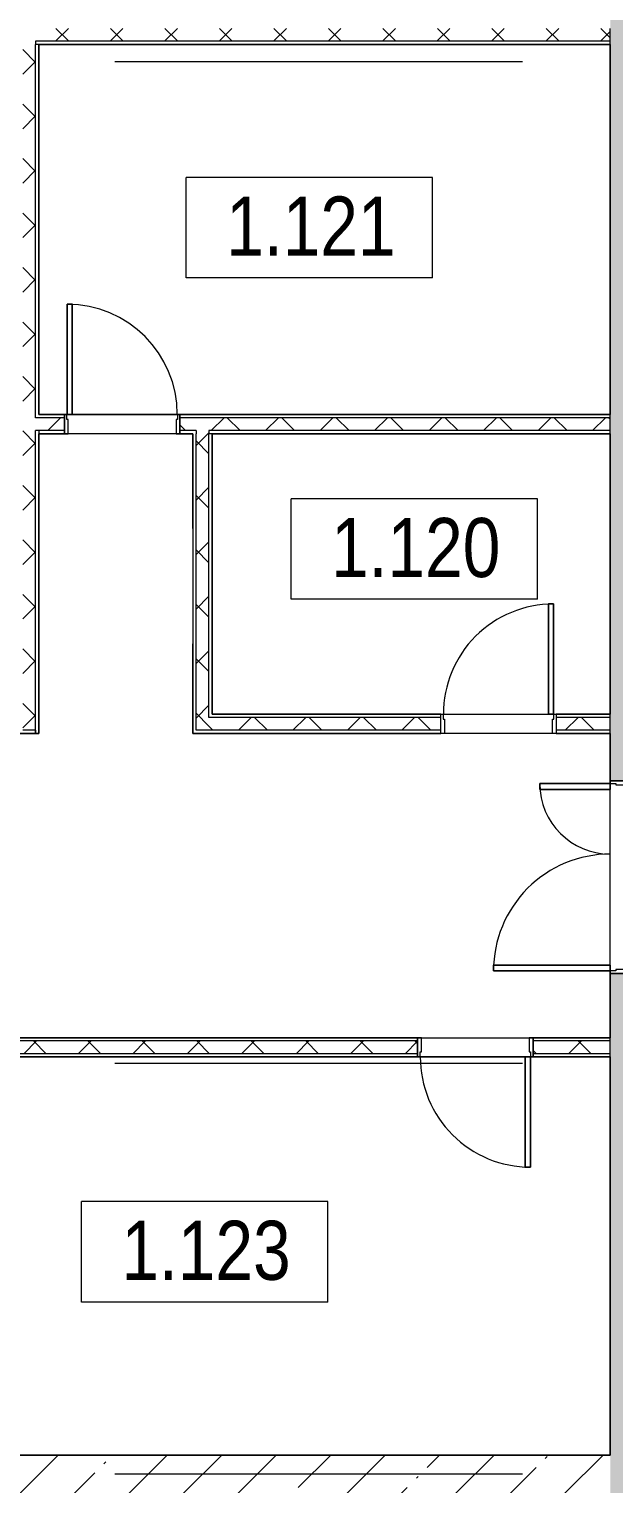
# Model space of a CAD drawing. Header units: millimetres. Extents: x 46431 to 216095, y -43515 to 31605.
# Drawn here: x 99657 to 104211, y 8442 to 19772 of the extents above; entities that cross this region are included whole.
import ezdxf

# ---------------------------------------------------------------- set-up
doc = ezdxf.new("R2010")
doc.units = ezdxf.units.MM
doc.linetypes.add('Осевые', pattern=[6350, 1270, -952.5, 3175, -952.5])
for name, color, linetype, lineweight in [('Двери', 7, 'Continuous', 9), ('Каркас_Импост', 7, 'Continuous', 9), ('Марки помещений', 7, 'Continuous', 9), ('Общие ребра', 7, 'Continuous', 9), ('Оси-2', 7, 'Осевые', 9), ('Панель', 7, 'Continuous', 9), ('Перекрытия', 7, 'Continuous', 9), ('Стены', 7, 'Continuous', 9), ('Стены-1', 7, 'Continuous', 18), ('Штриховка разреза-3', 7, 'Continuous', 9)]:
    doc.layers.add(name, color=color, linetype=linetype, lineweight=lineweight)
doc.styles.add('Arial Narrow_1', font='Arial Narrow.ttf', dxfattribs={"height": 460})
pattern_1 = [(45, (0, 0), (-424.264, 424.264), [600, -100, 20, -100]), (45, (0, 424), (-424.264, 424.264), [])]
pattern_2 = [(45, (0, 0), (-212.132, 212.132), []), (135, (0, 0), (-212.132, -212.132), [])]

# ---------------------------------------------------------------- blocks, each defined once
blk = doc.blocks.new('Дверь - Полуторная_001 - ДВ3_20-15-6256105-План 1-го этажа на отм_ -6_000')
at = {"layer": 'Двери'}
for p, q in [((-684, 1059), (-729, 1059)), ((-729, 1059), (-729, 150)), ((-684, 150), (-684, 1059)), ((684, 150), (684, 699)), ((684, 699), (729, 699)), ((729, 699), (729, 150)), ((-729, 150), (-684, 150)), ((729, 150), (684, 150))]:
    blk.add_line(p, q, dxfattribs=at)
for centre, radius, start, end in [((-729, 150), 909, 360, 90), ((729, 150), 549, 90, 180)]:
    blk.add_arc(centre, radius, start, end, dxfattribs=at)
at = {"layer": 'Каркас_Импост'}
for p, q in [((-730, 150), (-750, 150)), ((-750, 150), (-750, -150)), ((-730, 105), (-730, 150)), ((750, 150), (730, 150)), ((730, 150), (730, 105)), ((750, -150), (750, 150)), ((-720, 105), (-730, 105)), ((-720, -150), (-720, 105)), ((730, 105), (720, 105)), ((720, 105), (720, -150)), ((-750, -150), (-720, -150)), ((720, -150), (750, -150))]:
    blk.add_line(p, q, dxfattribs=at)
at = {"layer": 'Панель'}
for p, q in [((-729, 1059), (-684, 1059)), ((-729, 150), (-729, 1059)), ((-684, 1059), (-684, 150)), ((684, 699), (684, 150)), ((729, 699), (684, 699)), ((729, 150), (729, 699)), ((-684, 150), (-729, 150)), ((684, 150), (729, 150))]:
    blk.add_line(p, q, dxfattribs=at)
blk = doc.blocks.new('Дверь - Однопольная - ДВ4_21х9-6240612-План 1-го этажа на отм_ -6_000')
at = {"layer": 'Двери'}
for p, q in [((-389, 933), (-429, 933)), ((-429, 933), (-429, 75)), ((-389, 75), (-389, 933)), ((-429, 75), (-389, 75))]:
    blk.add_line(p, q, dxfattribs=at)
blk.add_arc((-429, 75), 858, 360, 90, dxfattribs=at)
at = {"layer": 'Каркас_Импост'}
for p, q in [((-430, 75), (-450, 75)), ((-450, 75), (-450, -75)), ((-430, 35), (-430, 75)), ((-420, 35), (-430, 35)), ((-420, -75), (-420, 35)), ((430, 35), (420, 35)), ((420, 35), (420, -75)), ((450, 75), (430, 75)), ((430, 75), (430, 35)), ((450, -75), (450, 75)), ((-450, -75), (-420, -75)), ((420, -75), (450, -75))]:
    blk.add_line(p, q, dxfattribs=at)
at = {"layer": 'Панель'}
for p, q in [((-429, 933), (-389, 933)), ((-429, 75), (-429, 933)), ((-389, 933), (-389, 75)), ((-389, 75), (-429, 75))]:
    blk.add_line(p, q, dxfattribs=at)
blk = doc.blocks.new('Дверь - Однопольная - ДВ4_21х9-6240771-План 1-го этажа на отм_ -6_000')
at = {"layer": 'Двери'}
for p, q in [((-389, 933), (-429, 933)), ((-429, 933), (-429, 75)), ((-389, 75), (-389, 933)), ((-429, 75), (-389, 75))]:
    blk.add_line(p, q, dxfattribs=at)
blk.add_arc((-429, 75), 858, 360, 90, dxfattribs=at)
at = {"layer": 'Каркас_Импост'}
for p, q in [((-430, 75), (-450, 75)), ((-450, 75), (-450, -75)), ((-430, 35), (-430, 75)), ((-420, 35), (-430, 35)), ((-420, -75), (-420, 35)), ((430, 35), (420, 35)), ((420, 35), (420, -75)), ((450, 75), (430, 75)), ((430, 75), (430, 35)), ((450, -75), (450, 75)), ((-450, -75), (-420, -75)), ((420, -75), (450, -75))]:
    blk.add_line(p, q, dxfattribs=at)
at = {"layer": 'Панель'}
for p, q in [((-429, 933), (-389, 933)), ((-429, 75), (-429, 933)), ((-389, 933), (-389, 75)), ((-389, 75), (-429, 75))]:
    blk.add_line(p, q, dxfattribs=at)
blk = doc.blocks.new('Дверь - Однопольная - ДВ2__21х9-6240661-План 1-го этажа на отм_ -6_000')
at = {"layer": 'Двери'}
for p, q in [((-429, -75), (-389, -75)), ((-429, -933), (-429, -75)), ((-389, -75), (-389, -933)), ((-389, -933), (-429, -933))]:
    blk.add_line(p, q, dxfattribs=at)
blk.add_arc((-429, -75), 858, 270, 0, dxfattribs=at)
at = {"layer": 'Каркас_Импост'}
for p, q in [((-450, 75), (-420, 75)), ((-450, -75), (-450, 75)), ((-420, 75), (-420, -35)), ((420, 75), (450, 75)), ((420, -35), (420, 75)), ((450, 75), (450, -75)), ((-430, -75), (-450, -75)), ((-430, -35), (-430, -75)), ((-420, -35), (-430, -35)), ((430, -35), (420, -35)), ((430, -75), (430, -35)), ((450, -75), (430, -75))]:
    blk.add_line(p, q, dxfattribs=at)
at = {"layer": 'Панель'}
for p, q in [((-389, -75), (-429, -75)), ((-429, -75), (-429, -933)), ((-389, -933), (-389, -75)), ((-429, -933), (-389, -933))]:
    blk.add_line(p, q, dxfattribs=at)
blk = doc.blocks.new('Марка помещения_Р - Марка помещения-4575829-План 1-го этажа на отм_ -6_000')
at = {"layer": 'Марки помещений'}
for p, q in [((-4.79375, -1.95625), (-4.79375, 1.95625)), ((4.79375, 1.95625), (-4.79375, 1.95625)), ((4.79375, -1.95625), (4.79375, 1.95625)), ((4.79375, -1.95625), (-4.79375, -1.95625))]:
    blk.add_line(p, q, dxfattribs=at)

msp = doc.modelspace()

# ---------------------------------------------------------------- hatches: boundary and pattern name
at = {"layer": 'Штриховка разреза-3'}
h = msp.add_hatch(dxfattribs=at)
h.set_pattern_fill('FP_4', color=256, style=0, pattern_type=2)
h.set_pattern_definition(pattern_1)
h.paths.add_polyline_path([(104181.6, -31382.9), (104481.6, -31382.9), (104481.6, -22832.9), (104181.6, -22832.9), (104181.6, -29228.7)], flags=0)
h.paths.add_polyline_path([(104481.6, -21632.9), (104481.6, 12417.1), (104181.6, 12417.1), (104181.6, -21632.9)], flags=0)
h.paths.add_polyline_path([(104181.6, 13917.1), (104481.6, 13917.1), (104481.6, 25417.1), (104181.6, 25417.1), (104181.6, 14287.1)], flags=0)
h = msp.add_hatch(dxfattribs=at)
h.set_pattern_fill('FP_1', color=256, style=0, pattern_type=2)
h.set_pattern_definition(pattern_2)
h.paths.add_polyline_path([(104181.6, 19677.1), (104181.6, 19777.1), (98551.6, 19777.1), (98551.6, 19677.1), (103908.6, 19677.1)], flags=0)
h.paths.add_polyline_path([(97651.6, 19677.1), (97651.6, 19777.1), (96606.6, 19777.1), (96606.6, 19677.1), (97127.9, 19677.1)], flags=0)
h = msp.add_hatch(dxfattribs=at)
h.set_pattern_fill('FP_1', color=256, style=0, pattern_type=2)
h.set_pattern_definition(pattern_2)
h.paths.add_polyline_path([(99606.6, 14312.1), (99706.6, 14312.1), (99706.6, 19677.1), (99606.6, 19677.1), (99606.6, 14412.1)], flags=0)
h = msp.add_hatch(dxfattribs=at)
h.set_pattern_fill('FP_1', color=256, style=0, pattern_type=2)
h.set_pattern_definition(pattern_2)
h.paths.add_polyline_path([(104181.6, 16645.9), (104181.6, 16745.9), (100831.6, 16745.9), (100831.6, 16645.9), (103908.6, 16645.9)], flags=0)
h.paths.add_polyline_path([(99706.6, 16645.9), (99931.6, 16645.9), (99931.6, 16745.9), (99706.6, 16745.9)], flags=0)
h = msp.add_hatch(dxfattribs=at)
h.set_pattern_fill('FP_1', color=256, style=0, pattern_type=2)
h.set_pattern_definition(pattern_2)
h.paths.add_polyline_path([(100956.6, 14312.1), (101056.6, 14312.1), (101056.6, 16645.9), (100956.6, 16645.9), (100956.6, 14934.2)], flags=0)
h = msp.add_hatch(dxfattribs=at)
h.set_pattern_fill('FP_1', color=256, style=0, pattern_type=2)
h.set_pattern_definition(pattern_2)
h.paths.add_polyline_path([(103908.6, 14312.1), (104181.6, 14312.1), (104181.6, 14412.1), (103761.6, 14412.1), (103761.6, 14312.1)], flags=0)
h.paths.add_polyline_path([(101056.6, 14312.1), (102861.6, 14312.1), (102861.6, 14412.1), (101056.6, 14412.1)], flags=0)
h = msp.add_hatch(dxfattribs=at)
h.set_pattern_fill('FP_1', color=256, style=0, pattern_type=2)
h.set_pattern_definition(pattern_2)
h.paths.add_polyline_path([(104181.6, 11792.1), (104181.6, 11892.1), (103581.6, 11892.1), (103581.6, 11792.1), (103908.6, 11792.1)], flags=0)
h.paths.add_polyline_path([(95906.6, 11792.1), (96281.6, 11792.1), (96280.3, 11892.1), (95881.6, 11892.1), (95881.6, 11792.1)], flags=0)
h.paths.add_polyline_path([(98056.6, 11792.1), (102681.6, 11792.1), (102681.6, 11892.1), (97181.6, 11892.1), (97181.6, 11792.1)], flags=0)
h = msp.add_hatch(dxfattribs=at)
h.set_pattern_fill('FP_4', color=256, style=0, pattern_type=2)
h.set_pattern_definition(pattern_1)
h.paths.add_polyline_path([(88631.6, 8367.1), (104181.6, 8367.1), (104181.6, 8667.1), (76381.6, 8667.1), (76381.6, 8367.1), (86956.8, 8367.1)], flags=0)

# ---------------------------------------------------------------- linework, layer by layer
at = {"layer": 'Общие ребра'}
for p, q in [((104181.6, 19677.1), (104181.6, 19777.1)), ((104181.6, 19677.1), (99706.6, 19677.1)), ((99706.6, 19677.1), (99706.6, 19652.1)), ((99731.6, 19652.1), (99706.6, 19652.1)), ((99706.6, 16745.9), (99706.6, 19652.1)), ((104181.6, 19652.1), (104181.6, 19677.1)), ((99931.6, 16770.9), (99733.6, 16770.9)), ((104181.6, 16770.9), (100831.6, 16770.9)), ((104181.6, 16745.9), (104181.6, 16770.9)), ((99731.6, 16745.9), (99706.6, 16745.9)), ((99931.6, 16745.9), (99731.6, 16745.9)), ((104181.6, 16745.9), (100831.6, 16745.9)), ((104181.6, 16645.9), (104181.6, 16745.9)), ((99706.6, 14312.1), (99706.6, 16645.9)), ((99731.6, 16645.9), (99706.6, 16645.9)), ((99931.6, 16645.9), (99731.6, 16645.9)), ((99731.6, 16645.9), (99731.6, 16620.9)), ((99731.6, 16620.9), (99931.6, 16620.9)), ((100956.6, 16645.9), (100831.6, 16645.9)), ((100831.6, 16620.9), (100929.6, 16620.9)), ((100956.6, 16645.9), (100956.6, 16620.9)), ((100956.6, 14312.1), (100956.6, 16620.9)), ((104181.6, 16645.9), (101056.6, 16645.9)), ((101056.6, 16645.9), (101056.6, 16620.9)), ((101081.6, 16620.9), (101056.6, 16620.9)), ((101056.6, 14412.1), (101056.6, 16620.9)), ((104181.6, 16620.9), (104181.6, 16645.9)), ((101081.6, 14412.1), (101056.6, 14412.1)), ((102861.6, 14412.1), (101081.6, 14412.1)), ((102861.6, 14437.1), (101083.6, 14437.1)), ((104181.6, 14437.1), (103761.6, 14437.1)), ((104181.6, 14412.1), (103761.6, 14412.1)), ((104181.6, 14412.1), (104181.6, 14437.1)), ((104181.6, 14312.1), (104181.6, 14412.1)), ((99581.6, 14287.1), (99706.6, 14287.1)), ((99706.6, 14312.1), (99606.6, 14312.1)), ((99706.6, 14287.1), (99706.6, 14312.1)), ((99706.6, 14312.1), (99706.6, 14287.1)), ((101056.6, 14312.1), (100956.6, 14312.1)), ((100956.6, 14287.1), (101081.6, 14287.1)), ((101081.6, 14312.1), (101056.6, 14312.1)), ((102861.6, 14312.1), (101081.6, 14312.1)), ((101081.6, 14287.1), (102861.6, 14287.1)), ((104181.6, 14312.1), (103761.6, 14312.1)), ((103761.6, 14287.1), (104179.6, 14287.1)), ((104181.6, 14287.1), (104181.6, 14312.1)), ((104181.6, 14287.1), (104181.6, 13917.1)), ((104181.6, 12417.1), (104181.6, 11919.1)), ((102681.6, 11917.1), (97181.6, 11917.1)), ((104181.6, 11917.1), (103581.6, 11917.1)), ((104181.6, 11892.1), (104181.6, 11917.1)), ((102681.6, 11892.1), (97181.6, 11892.1)), ((102681.6, 11792.1), (98156.6, 11792.1)), ((104181.6, 11892.1), (103581.6, 11892.1)), ((104181.6, 11792.1), (103581.6, 11792.1)), ((104181.6, 11792.1), (104181.6, 11892.1)), ((104181.6, 11767.1), (104181.6, 11792.1)), ((98183.6, 11767.1), (102681.6, 11767.1)), ((103581.6, 11767.1), (104179.6, 11767.1))]:
    msp.add_line(p, q, dxfattribs=at)
at = {"layer": 'Оси-2'}
for p, q in [((150171.6, 19517.1), (50527.1, 19517.1)), ((150171.6, 11717.1), (50527.1, 11717.1)), ((150171.6, 8517.1), (50527.1, 8517.1))]:
    msp.add_line(p, q, dxfattribs=at)
at = {"layer": 'Перекрытия'}
for p, q in [((104181.6, 19652.1), (99731.6, 19652.1)), ((99731.6, 19652.1), (99731.6, 16770.9)), ((104181.6, 16770.9), (104181.6, 19652.1)), ((99731.6, 16770.9), (104181.6, 16770.9)), ((100831.6, 16770.9), (99931.6, 16770.9)), ((99931.6, 16770.9), (99931.6, 16620.9)), ((100831.6, 16620.9), (100831.6, 16770.9)), ((99931.6, 16620.9), (99731.6, 16620.9)), ((99731.6, 16620.9), (99731.6, 14287.1)), ((100931.6, 16620.9), (100831.6, 16620.9)), ((100931.6, 15884), (100931.6, 16620.9)), ((104181.6, 16620.9), (101081.6, 16620.9)), ((101081.6, 16620.9), (101081.6, 14437.1)), ((104181.6, 14437.1), (104181.6, 16620.9)), ((101081.6, 14984), (101081.6, 15884)), ((100931.6, 14287.1), (100931.6, 14984)), ((101081.6, 14437.1), (104181.6, 14437.1)), ((99731.6, 14287.1), (93731.6, 14287.1)), ((104181.6, 14287.1), (100931.6, 14287.1)), ((104181.6, 13917.1), (104181.6, 14287.1)), ((104481.6, 13917.1), (104181.6, 13917.1)), ((104181.6, 11917.1), (104181.6, 12417.1)), ((104181.6, 12417.1), (104481.6, 12417.1)), ((97181.6, 11917.1), (102681.6, 11917.1)), ((102681.6, 11917.1), (102681.6, 11767.1)), ((103581.6, 11767.1), (103581.6, 11917.1)), ((103581.6, 11917.1), (104181.6, 11917.1)), ((104181.6, 11767.1), (98181.6, 11767.1)), ((102681.6, 11767.1), (103581.6, 11767.1)), ((104181.6, 8667.1), (104181.6, 11767.1)), ((98181.6, 8667.1), (104181.6, 8667.1))]:
    msp.add_line(p, q, dxfattribs=at)
at = {"layer": 'Стены'}
for p, q in [((99931.6, 16620.9), (99931.6, 16770.9)), ((99931.6, 16770.9), (100831.6, 16770.9)), ((100831.6, 16770.9), (100831.6, 16620.9)), ((100831.6, 16620.9), (99931.6, 16620.9)), ((102861.6, 14287.1), (102861.6, 14437.1)), ((102861.6, 14437.1), (103761.6, 14437.1)), ((103761.6, 14437.1), (103761.6, 14287.1)), ((103761.6, 14287.1), (102861.6, 14287.1)), ((104181.6, 13917.1), (104481.6, 13917.1)), ((104181.6, 12417.1), (104181.6, 13917.1)), ((104481.6, 12417.1), (104181.6, 12417.1)), ((102681.6, 11767.1), (102681.6, 11917.1)), ((102681.6, 11917.1), (103581.6, 11917.1)), ((103581.6, 11917.1), (103581.6, 11767.1)), ((103581.6, 11767.1), (102681.6, 11767.1))]:
    msp.add_line(p, q, dxfattribs=at)
at = {"layer": 'Стены-1'}
for p, q in [((99731.6, 19652.1), (104181.6, 19652.1)), ((99731.6, 16770.9), (99731.6, 19652.1)), ((104181.6, 19652.1), (104181.6, 16770.9)), ((99733.6, 16770.9), (99731.6, 16770.9)), ((99931.6, 16620.9), (99931.6, 16770.9)), ((100831.6, 16770.9), (100831.6, 16620.9)), ((99731.6, 14287.1), (99731.6, 16620.9)), ((100929.6, 16620.9), (100931.6, 16620.9)), ((100931.6, 16620.9), (100931.6, 14287.1)), ((101081.6, 16620.9), (104181.6, 16620.9)), ((101081.6, 14437.1), (101081.6, 16620.9)), ((104181.6, 16620.9), (104181.6, 14437.1)), ((101083.6, 14437.1), (101081.6, 14437.1)), ((102861.6, 14287.1), (102861.6, 14437.1)), ((103761.6, 14437.1), (103761.6, 14287.1)), ((99706.6, 14287.1), (99731.6, 14287.1)), ((100931.6, 14287.1), (100956.6, 14287.1)), ((104179.6, 14287.1), (104181.6, 14287.1)), ((104181.6, 13917.1), (104481.6, 13917.1)), ((104481.6, 12417.1), (104181.6, 12417.1)), ((102681.6, 11767.1), (102681.6, 11917.1)), ((103581.6, 11917.1), (103581.6, 11767.1)), ((104181.6, 11919.1), (104181.6, 11917.1)), ((104179.6, 11767.1), (104181.6, 11767.1)), ((104181.6, 11767.1), (104181.6, 8667.1)), ((104181.6, 8667.1), (98181.6, 8667.1))]:
    msp.add_line(p, q, dxfattribs=at)

# ---------------------------------------------------------------- block references
at = {"layer": 'Двери'}
msp.add_blockref('Дверь - Однопольная - ДВ4_21х9-6240771-План 1-го этажа на отм_ -6_000', (100381.6, 16695.9), dxfattribs=at)
for name, p, rotation in [('Дверь - Однопольная - ДВ2__21х9-6240661-План 1-го этажа на отм_ -6_000', (103311.6, 14362.1), 180), ('Дверь - Полуторная_001 - ДВ3_20-15-6256105-План 1-го этажа на отм_ -6_000', (104331.6, 13167.1), 90), ('Дверь - Однопольная - ДВ4_21х9-6240612-План 1-го этажа на отм_ -6_000', (103131.6, 11842.1), 180)]:
    msp.add_blockref(name, p, dxfattribs=dict(at, rotation=rotation))
at = {"layer": 'Марки помещений', "xscale": 199.9999999999999, "yscale": 199.9999999999999, "zscale": 199.9999999999999}
for p in [(101839.6, 18226.3), (102655.6, 15722.8), (101023, 10249.5)]:
    msp.add_blockref('Марка помещения_Р - Марка помещения-4575829-План 1-го этажа на отм_ -6_000', p, dxfattribs=at)

# ---------------------------------------------------------------- texts
at = {"layer": 'Марки помещений', "char_height": 460, "width": 1587.341, "attachment_point": 1, "style": 'Arial Narrow_1'}
for s, insert in [('1.121', (101191.7, 18468.2)), ('1.120', (102007.8, 15964.6)), ('1.123', (100375.1, 10491.4))]:
    msp.add_mtext(s, dxfattribs=dict(at, insert=insert))

doc.saveas('drawing.dxf')
